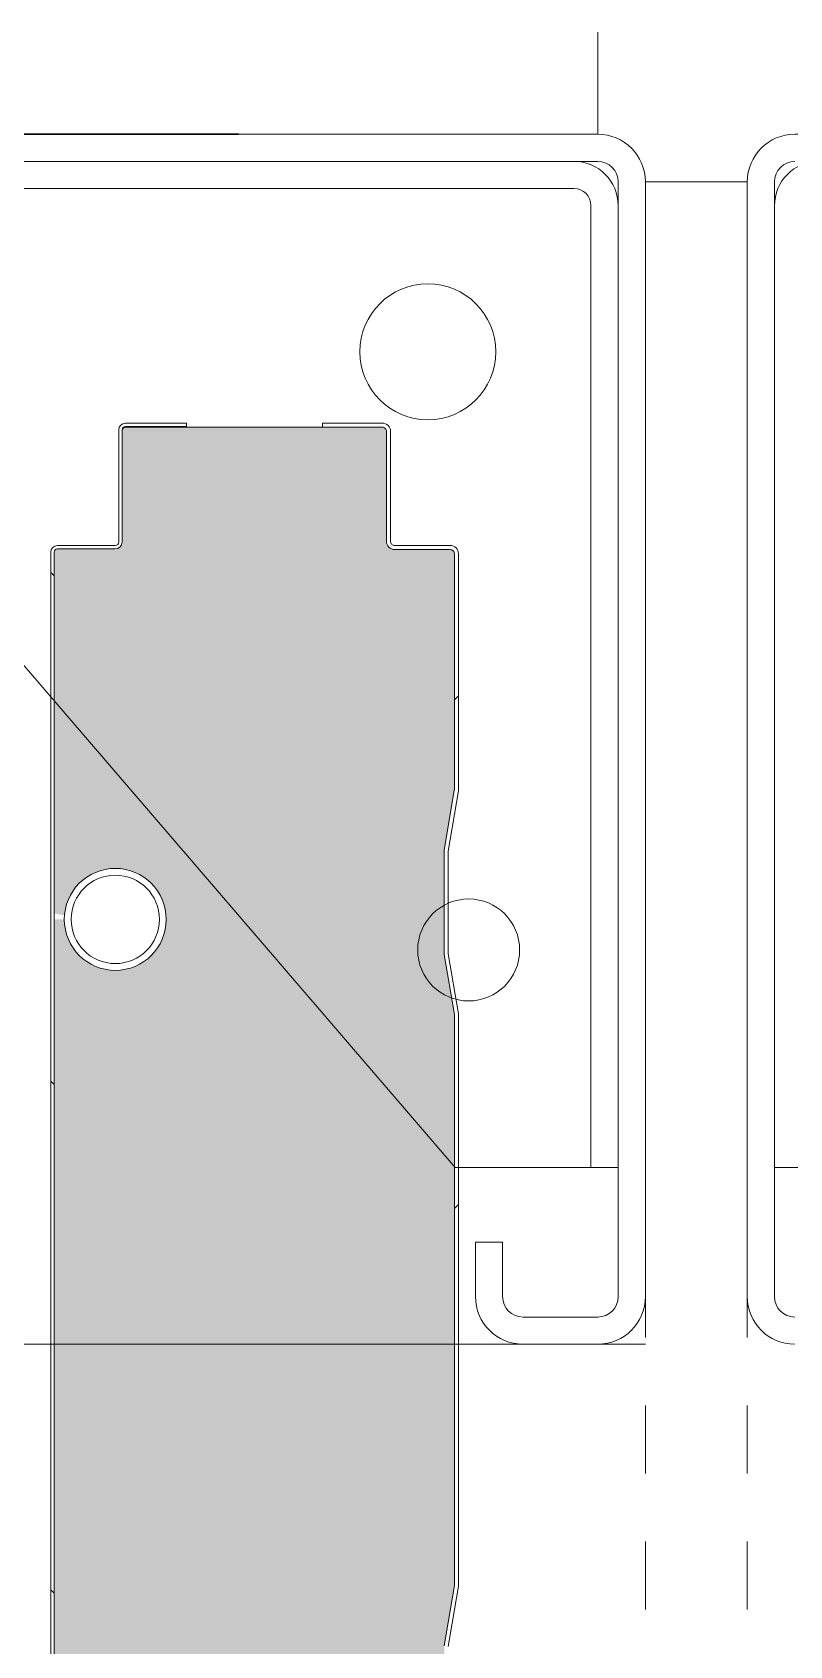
# Model space of a CAD drawing. Header units: millimetres. Extents: x 9130 to 9550, y -18883 to -17651.
# Drawn here: x 9337.583 to 9338.697, y -18029.305 to -18026.931 of the extents above; entities that cross this region are included whole.
import ezdxf

# ---------------------------------------------------------------- set-up
doc = ezdxf.new("R2010")
doc.units = ezdxf.units.MM
doc.linetypes.add('ACAD_ISO07W100', pattern=[3, 0, -3])
for name, color, linetype, lineweight in [('CRTANJE', 4, 'Continuous', 30), ('SRAFURE', 3, 'Continuous', 18), ('Visible Edges(ISO)', 7, 'Continuous', 20)]:
    doc.layers.add(name, color=color, linetype=linetype, lineweight=lineweight)

# ---------------------------------------------------------------- blocks, each defined once
blk = doc.blocks.new('ENERGOINVEST KROV')
at = {"layer": 'Visible Edges(ISO)'}
for p, q in [((262984.7631551032, 136547.9555687453), (262984.7631551032, 136562.9555687453)), ((260556.7631551036, 136540.9555687453), (260541.7631551036, 136540.9555687453)), ((262991.7631551032, 136540.9555687453), (263006.7631551032, 136540.9555687453))]:
    blk.add_line(p, q, dxfattribs=at)
at = {"layer": 'Visible Edges(ISO)', "color": 7, "linetype": 'ACAD_ISO07W100'}
for p, q in [((262984.7631551039, 136547.9555687453), (260563.7631551029, 136547.9555687453)), ((260556.7631551033, 136540.9556428871), (260556.7631551036, 134054.9555687453)), ((262991.7631551034, 136540.9556500191), (262991.7631551031, 134054.9555687453))]:
    blk.add_line(p, q, dxfattribs=at)
at = {"layer": 'Visible Edges(ISO)', "color": 7}
for p, q in [((262984.7631551039, 136547.9555687453), (262846.7631551039, 136547.9555687453)), ((262846.7631551039, 136543.9555687453), (262984.7631551039, 136543.9555687453)), ((260556.7631551029, 136540.9555687453), (260556.7631551029, 136376.9555687453)), ((260560.7631551029, 136376.9555687453), (260560.7631551029, 136540.9555687453)), ((262981.2631551039, 136539.9555687453), (262865.7631551039, 136539.9555687453)), ((262987.7631551039, 136540.9555687453), (262987.7631551039, 136376.9555687453)), ((262991.7631551039, 136376.9555687453), (262991.7631551039, 136540.9555687453)), ((262983.7631551039, 136395.9555687453), (262983.7631551039, 136537.4555687453)), ((262963.7631551039, 136395.9555687453), (262865.7631551039, 136509.9555687453)), ((260560.7631551041, 136395.9555687453), (260564.7631551041, 136395.9555687453)), ((262983.7631551039, 136395.9555687453), (262963.7631551039, 136395.9555687453)), ((262987.7631551039, 136395.9555687453), (262983.7631551039, 136395.9555687453)), ((262970.7631551039, 136384.9555687453), (262966.7631551039, 136384.9555687453)), ((262966.7631551039, 136384.9555687453), (262966.7631551039, 136376.9555687453)), ((262970.7631551039, 136376.9555687453), (262970.7631551039, 136384.9555687453)), ((262984.7631551039, 136373.9555687453), (262973.7631551039, 136373.9555687453)), ((262973.7631551039, 136369.9555687453), (262984.7631551039, 136369.9555687453))]:
    blk.add_line(p, q, dxfattribs=at)
for centre, radius in [((262959.7631551039, 136515.9555687453), 9.99999999999892), ((262965.7631551039, 136427.9555687453), 7.49999999999919)]:
    blk.add_circle(centre, radius, dxfattribs=at)
for centre, radius, start, end in [((260563.7631551029, 136540.9555687453), 6.999999999999055, 90, 180), ((262984.7631551039, 136540.9555687453), 6.999999999999261, 0, 90), ((260563.7631551029, 136540.9555687453), 2.999999999999608, 90, 180), ((260567.2631551041, 136537.4555687453), 6.499999999999093, 90, 180), ((262981.2631551039, 136537.4555687453), 6.499999999999301, 0, 90), ((262984.7631551039, 136540.9555687453), 2.999999999999703, 0, 90), ((262981.2631551039, 136537.4555687453), 2.499999999999731, 0, 90), ((260563.7631551029, 136376.9555687453), 6.999999999999056, 180, 270), ((260563.7631551029, 136376.9555687453), 2.999999999999598, 180, 270), ((262973.7631551039, 136376.9555687453), 6.999999999999252, 180, 270), ((262973.7631551039, 136376.9555687453), 2.999999999999678, 180, 270), ((262984.7631551039, 136376.9555687453), 2.999999999999683, 270, 0), ((262984.7631551039, 136376.9555687453), 6.999999999999252, 270, 0)]:
    blk.add_arc(centre, radius, start, end, dxfattribs=at)
blk = doc.blocks.new('M_CTX PU60 PANEL')
at = {"layer": 'SRAFURE'}
h = blk.add_hatch(dxfattribs=at)
h.set_pattern_fill('ANSI31', color=256, scale=423.3333333333334, angle=90, style=0)
h.set_pattern_definition([(135, (-3155.199842998161, -2578.756794493704), (-37.41773383778815, -37.41773383778814), [])])
edge = h.paths.add_edge_path()
edge.add_line((-1175.999999999985, -10.00151884210936), (-1175.999999999985, -18.80151884211227))
edge.add_line((-1175.999999999985, -18.80151884211227), (-1175.39999999998, -18.80151884211227))
edge.add_line((-1175.39999999998, -18.80151884211227), (-1175.39999999998, -10.00151884210936))
edge.add_ellipse((-1174.799999999988, -10.00151884210936), major_axis=(-0.5999999999999206, -1.702015704686626e-13), ratio=1, start_angle=269.99999999999727, end_angle=360.00000000000006, ccw=False)
edge.add_line((-1174.799999999988, -9.401518842118094), (-1158.599999999991, -9.401518842118094))
edge.add_ellipse((-1158.599999999991, -8.201518842106452), major_axis=(3.809262813362124e-13, -1.200000000000074), ratio=1, start_angle=0, end_angle=89.99999999999878)
edge.add_line((-1157.39999999998, -8.201518842106452), (-1157.39999999998, -0.001518842109362595))
edge.add_ellipse((-1156.799999999988, -0.001518842109362595), major_axis=(-0.5999999999999261, -1.771404643725716e-13), ratio=1, start_angle=269.99999999999665, end_angle=360.00000000000006, ccw=False)
edge.add_line((-1156.799999999988, 0.5984811578819063), (-1122.099657518163, 0.5984811578964582))
edge.add_line((-1122.099657518163, 0.5984811578964582), (-1122.09931503635, 0.5984811578964582))
edge.add_ellipse((-1122.09931503635, -0.00151884209481068), major_axis=(-2.126676011605198e-13, 0.5999999999997341), ratio=1, start_angle=350.53767779196994, end_angle=359.9999999999933, ccw=False)
edge.add_line((-1122.000675643954, 0.5903175121929962), (-1113.147621266573, -0.8851915506966179))
edge.add_ellipse((-1112.95034248181, 0.2984811579080997), major_axis=(-0.1972787847660277, -1.183672708598106), ratio=1, start_angle=0, end_angle=9.462322208030761)
edge.add_line((-1112.95034248181, -0.9015188421035418), (-1098.049707114289, -0.9015188421035418))
edge.add_ellipse((-1098.049707114289, 0.2984811579080997), major_axis=(4.164534181243321e-13, -1.200000000000463), ratio=1, start_angle=3.863955602991754e-12, end_angle=9.471729866602079)
edge.add_line((-1097.852233979502, -0.885159142620978), (-1088.999322338786, 0.5918201499589486))
edge.add_ellipse((-1088.900585771378, -3.055902197957039e-10), major_axis=(-0.09873656739688808, 0.5918201502644971), ratio=1, start_angle=350.5282701334107, end_angle=359.9999999999968, ccw=False)
edge.add_line((-1088.900585771378, 0.5999999997002305), (-1088.900292885679, 0.5999999997002305))
edge.add_line((-1088.900292885679, 0.5999999997002305), (-1005.099657518163, 0.5999999997293344))
edge.add_line((-1005.099657518163, 0.5999999997293344), (-1005.09931503635, 0.5999999997293344))
edge.add_ellipse((-1005.09931503635, -2.764863893389702e-10), major_axis=(-1.77140464372707e-13, 0.6000000000003848), ratio=1, start_angle=350.53767779197, end_angle=359.99999999999665, ccw=False)
edge.add_line((-1005.000675643954, 0.5918363540258724), (-996.147621266573, -0.8836727088637417))
edge.add_ellipse((-995.9503424818104, 0.299999999726424), major_axis=(-0.1972787847659832, -1.18367270859843), ratio=1, start_angle=0, end_angle=9.462322208029489)
edge.add_line((-995.9503424818104, -0.9000000002706656), (-981.0496575181751, -0.9000000002706656))
edge.add_ellipse((-981.0496575181605, 0.299999999726424), major_axis=(4.963894758973086e-13, -1.200000000000345), ratio=1, start_angle=5.088887490341627e-14, end_angle=9.46232220801687)
edge.add_line((-980.8523787333979, -0.8836727088637417), (-971.9993243560166, 0.5918363540404243))
edge.add_ellipse((-971.9006849636353, -2.619344741106033e-10), major_axis=(-0.09863939238342986, 0.5918363542994217), ratio=1, start_angle=350.5376777919766, end_angle=360.0000000000072, ccw=False)
edge.add_line((-971.9006849636353, 0.5999999997293344), (-971.9003424818075, 0.5999999997293344))
edge.add_line((-971.9003424818075, 0.5999999997293344), (-888.0996575181634, 0.5999999997584382))
edge.add_line((-888.0996575181634, 0.5999999997584382), (-888.0993150363502, 0.5999999997584382))
edge.add_ellipse((-888.0993150363502, -2.328306436538696e-10), major_axis=(-1.771404643728309e-13, 0.6000000000008043), ratio=1, start_angle=350.5376777919835, end_angle=360.00000000000006, ccw=False)
edge.add_line((-888.0006756439543, 0.5918363540549763), (-879.147621266573, -0.8836727088346379))
edge.add_ellipse((-878.9503424818104, 0.2999999997700797), major_axis=(-0.1972787847660898, -1.18367270859897), ratio=1, start_angle=2.683593012484095e-13, end_angle=9.46232220802181)
edge.add_line((-878.9503424818104, -0.9000000002270099), (-864.0496575181751, -0.9000000002270099))
edge.add_ellipse((-864.0496575181605, 0.2999999997700797), major_axis=(2.832266551690839e-13, -1.199999999999686), ratio=1, start_angle=5.088887490341627e-14, end_angle=9.462322208030571)
edge.add_line((-863.8523787333979, -0.8836727088346379), (-854.9993243560166, 0.5918363540695282))
edge.add_ellipse((-854.9006849636353, -2.328306436538696e-10), major_axis=(-0.09863939238335881, 0.5918363542988911), ratio=1, start_angle=350.5376777919682, end_angle=360.0000000000002, ccw=False)
edge.add_line((-854.9006849636353, 0.5999999997729901), (-854.9003424818075, 0.5999999997729901))
edge.add_line((-854.9003424818075, 0.5999999997729901), (-771.0996575181634, 0.599999999802094))
edge.add_line((-771.0996575181634, 0.599999999802094), (-771.0993150363502, 0.599999999802094))
edge.add_ellipse((-771.0993150363502, -2.037268131971359e-10), major_axis=(-1.771404643726421e-13, 0.600000000000165), ratio=1, start_angle=350.5376777919837, end_angle=360.00000000000347, ccw=False)
edge.add_line((-771.0006756439543, 0.591836354098632), (-762.147621266573, -0.8836727087909821))
edge.add_ellipse((-761.9503424818104, 0.2999999997991836), major_axis=(-0.19727878476609, -1.183672708600151), ratio=1, start_angle=0, end_angle=9.462322208010864)
edge.add_line((-761.9503424818104, -0.900000000197906), (-747.0496575181751, -0.900000000197906))
edge.add_ellipse((-747.0496575181605, 0.2999999997991836), major_axis=(4.963894758976194e-13, -1.200000000001398), ratio=1, start_angle=4.728998522383795e-14, end_angle=9.46232220800847)
edge.add_line((-746.8523787333979, -0.8836727087909821), (-737.9993243560166, 0.5918363541131839))
edge.add_ellipse((-737.9006849636353, -1.891748979687691e-10), major_axis=(-0.09863939238332357, 0.5918363542994348), ratio=1, start_angle=350.5376777919817, end_angle=360.00000000000364, ccw=False)
edge.add_line((-737.9006849636353, 0.599999999802094), (-737.9003424818075, 0.599999999802094))
edge.add_line((-737.9003424818075, 0.599999999802094), (-654.0996575181634, 0.5999999998311978))
edge.add_line((-654.0996575181634, 0.5999999998311978), (-654.0993150363502, 0.5999999998311978))
edge.add_ellipse((-654.0993150363502, -1.746229827404022e-10), major_axis=(3.602235635494102e-14, 0.6000000000016793), ratio=1, start_angle=350.53767779200064, end_angle=360.00000000000347, ccw=False)
edge.add_line((-654.0006756439543, 0.5918363541277358), (-645.147621266573, -0.8836727087618783))
edge.add_ellipse((-644.9503424818104, 0.2999999998282874), major_axis=(-0.197278784766161, -1.183672708599183), ratio=1, start_angle=0, end_angle=9.462322208018396)
edge.add_line((-644.9503424818104, -0.9000000001688022), (-630.0496575181751, -0.9000000001688022))
edge.add_ellipse((-630.0496575181605, 0.2999999998428393), major_axis=(3.542809287457233e-13, -1.200000000001818), ratio=1, start_angle=4.728998521786118e-14, end_angle=9.462322208011525)
edge.add_line((-629.8523787333979, -0.8836727087618783), (-620.9993243560166, 0.5918363541422877))
edge.add_ellipse((-620.9006849636353, -1.600710675120354e-10), major_axis=(-0.0986393923833234, 0.5918363542994266), ratio=1, start_angle=350.53767779197653, end_angle=360.0000000000046, ccw=False)
edge.add_line((-620.9006849636353, 0.5999999998311978), (-620.9003424818075, 0.5999999998311978))
edge.add_line((-620.9003424818075, 0.5999999998311978), (-537.0996575181634, 0.5999999998457497))
edge.add_line((-537.0996575181634, 0.5999999998603016), (-537.0993150363502, 0.5999999998603016))
edge.add_ellipse((-537.0993150363502, -1.455191522836685e-10), major_axis=(-2.481947379485309e-13, 0.5999999999997541), ratio=1, start_angle=350.5376777919497, end_angle=360.00000000000347, ccw=False)
edge.add_line((-537.0006756439543, 0.5918363541568397), (-528.147621266573, -0.8836727087327745))
edge.add_ellipse((-527.9503424818104, 0.2999999998573912), major_axis=(-0.197278784766303, -1.183672708599202), ratio=1, start_angle=0, end_angle=9.462322208011374)
edge.add_line((-527.9503424818104, -0.9000000001396984), (-513.0496575181751, -0.9000000001396984))
edge.add_ellipse((-513.0496575181605, 0.2999999998573912), major_axis=(7.006383444103874e-14, -1.199999999999635), ratio=1, start_angle=6.832473305706266e-12, end_angle=9.46232220802182)
edge.add_line((-512.8523787333979, -0.8836727087473264), (-503.9993243560166, 0.5918363541568397))
edge.add_ellipse((-503.9006849636353, -1.455191522836685e-10), major_axis=(-0.09863939238332331, 0.5918363542999615), ratio=1, start_angle=350.53767779199165, end_angle=359.9999999999968, ccw=False)
edge.add_line((-503.9006849636353, 0.5999999998603016), (-503.9003424818075, 0.5999999998603016))
edge.add_line((-503.9003424818075, 0.5999999998603016), (-420.0996575181634, 0.5999999998748535))
edge.add_line((-420.0996575181634, 0.5999999998748535), (-420.0993150363356, 0.5999999998748535))
edge.add_ellipse((-420.0993150363502, -1.309672370553017e-10), major_axis=(-1.771404643722421e-13, 0.5999999999988104), ratio=1, start_angle=350.5376777919208, end_angle=359.99999999999665, ccw=False)
edge.add_line((-420.0006756439543, 0.5918363541713916), (-411.147621266573, -0.8836727087327745))
edge.add_ellipse((-410.9503424818104, 0.2999999998719431), major_axis=(-0.1972787847665162, -1.183672708601325), ratio=1, start_angle=3.738808289607717e-12, end_angle=9.462322208004736)
edge.add_line((-410.9503424818104, -0.9000000001251465), (-396.0496575181751, -0.9000000001251465))
edge.add_ellipse((-396.0496575181605, 0.2999999998719431), major_axis=(2.121723815939483e-13, -1.200000000002648), ratio=1, start_angle=3.439881645426389e-12, end_angle=9.46232220800524)
edge.add_line((-395.8523787333979, -0.8836727087327745), (-386.9993243560166, 0.5918363541713916))
edge.add_ellipse((-386.9006849636207, -1.309672370553017e-10), major_axis=(-0.09863939238332327, 0.5918363543010516), ratio=1, start_angle=350.53767779202235, end_angle=359.9999999999969, ccw=False)
edge.add_line((-386.9006849636207, 0.5999999998748535), (-386.9003424817929, 0.5999999998748535))
edge.add_line((-386.9003424818075, 0.5999999998748535), (-303.0996575181634, 0.5999999999039574))
edge.add_line((-303.0996575181634, 0.5999999998894054), (-303.0993150363356, 0.5999999998894054))
edge.add_ellipse((-303.0993150363502, -1.01863406598568e-10), major_axis=(-3.192490115239738e-13, 0.5999999999978335), ratio=1, start_angle=350.5376777919055, end_angle=359.99999999999665, ccw=False)
edge.add_line((-303.0006756439543, 0.5918363542004954), (-294.147621266573, -0.8836727087036707))
edge.add_ellipse((-293.9503424818104, 0.299999999901047), major_axis=(-0.197278784766374, -1.183672708599156), ratio=1, start_angle=3.720586361751922e-12, end_angle=9.462322208035427)
edge.add_line((-293.9503424818104, -0.9000000001105946), (-279.0496575181751, -0.9000000001105946))
edge.add_ellipse((-279.0496575181605, 0.299999999901047), major_axis=(3.542809287452841e-13, -1.20000000000033), ratio=1, start_angle=3.439881645465711e-12, end_angle=9.462322208016891)
edge.add_line((-278.8523787333979, -0.8836727087036707), (-269.9993243560166, 0.5918363542004954))
edge.add_ellipse((-269.9006849636207, -1.01863406598568e-10), major_axis=(-0.09863939238332325, 0.5918363543010494), ratio=1, start_angle=350.5376777920223, end_angle=359.9999999999968, ccw=False)
edge.add_line((-269.9006849636207, 0.5999999999039574), (-269.9003424817929, 0.5999999999039574))
edge.add_line((-269.9003424818075, 0.5999999999039574), (-186.0996575181634, 0.5999999999330612))
edge.add_line((-186.0996575181634, 0.5999999999330612), (-186.0993150363356, 0.5999999999330612))
edge.add_ellipse((-186.0993150363356, -7.275957614183426e-11), major_axis=(-3.192490115241914e-13, 0.5999999999985707), ratio=1, start_angle=350.5376777919413, end_angle=359.99999999999665, ccw=False)
edge.add_line((-186.0006756439543, 0.5918363542295992), (-177.147621266573, -0.8836727086600149))
edge.add_ellipse((-176.9503424818104, 0.2999999999301508), major_axis=(-0.197278784766232, -1.183672708599614), ratio=1, start_angle=3.720586361750594e-12, end_angle=9.462322208018357)
edge.add_line((-176.9503424818104, -0.9000000000669388), (-162.0496575181751, -0.9000000000669388))
edge.add_ellipse((-162.0496575181605, 0.2999999999301508), major_axis=(4.96389475897811e-13, -1.200000000002046), ratio=1, start_angle=3.439881645436643e-12, end_angle=9.462322208010212)
edge.add_line((-161.8523787333979, -0.8836727086600149), (-152.9993243560166, 0.5918363542441512))
edge.add_ellipse((-152.9006849636207, -5.820766091346741e-11), major_axis=(-0.09863939238346542, 0.5918363543004013), ratio=1, start_angle=350.53767779201576, end_angle=359.9999999999968, ccw=False)
edge.add_line((-152.9006849636207, 0.5999999999330612), (-152.9003424818075, 0.5999999999330612))
edge.add_line((-152.9003424818075, 0.5999999999330612), (-69.09965751816344, 0.5999999999767169))
edge.add_line((-69.09965751816344, 0.5999999999767169), (-69.09931503633561, 0.5999999999767169))
edge.add_ellipse((-69.09931503633561, -1.455191522836685e-11), major_axis=(-4.61357558676205e-13, 0.5999999999985484), ratio=1, start_angle=350.5376777919411, end_angle=359.99999999999665, ccw=False)
edge.add_line((-69.00067564395431, 0.591836354273255), (-60.14762126657297, -0.8836727086163592))
edge.add_ellipse((-59.95034248181037, 0.2999999999883585), major_axis=(-0.1972787847658057, -1.183672708599096), ratio=1, start_angle=3.740464828511527e-12, end_angle=9.462322208009127)
edge.add_line((-59.95034248181037, -0.9000000000232831), (-45.04965751817508, -0.9000000000232831))
edge.add_ellipse((-45.04965751816053, 0.2999999999883585), major_axis=(3.542809287453777e-13, -1.200000000000647), ratio=1, start_angle=3.439881645460362e-12, end_angle=9.462322208014383)
edge.add_line((-44.85237873339793, -0.8836727086163592), (-35.99932435601659, 0.5918363542878069))
edge.add_ellipse((-35.90068496362073, -1.455191522836685e-11), major_axis=(-0.09863939238332335, 0.59183635430073), ratio=1, start_angle=350.53767779201394, end_angle=359.9999999999968, ccw=False)
edge.add_line((-35.90068496362073, 0.5999999999912689), (-35.90034248180746, 0.5999999999912689))
edge.add_line((-35.90034248180746, 0.5999999999912689), (-1.199999999982538, 0.6000000000058208))
edge.add_ellipse((-1.199999999982538, 0), major_axis=(-1.771404643725411e-13, 0.5999999999998229), ratio=1, start_angle=269.99999999999284, end_angle=359.99999999999665, ccw=False)
edge.add_line((-0.5999999999912689, 0), (-0.5999999999912689, -7.600000000005821))
edge.add_ellipse((-1.199999999982538, -7.600000000005821), major_axis=(0.5999999999997385, 3.148081194260355e-13), ratio=1, start_angle=269.99999999995634, end_angle=360.00000000000045, ccw=False)
edge.add_line((-1.199999999982538, -8.19999999999709), (-19.39999999997963, -8.19999999999709))
edge.add_ellipse((-19.39999999997963, -9.400000000008731), major_axis=(-2.121723815931762e-13, 1.200000000000032), ratio=1, start_angle=0, end_angle=89.99999999999419)
edge.add_line((-20.59999999997672, -9.400000000008731), (-20.59999999997672, -18.80000000000291))
edge.add_line((-20.59999999997672, -18.80000000000291), (-19.9999999999709, -18.80000000000291))
edge.add_line((-19.99999999998545, -18.80000000000291), (-19.99999999998545, -9.400000000008731))
edge.add_ellipse((-19.39999999997963, -9.400000000008731), major_axis=(-0.600000000000165, 2.936101820763713e-14), ratio=1, start_angle=270.00000000000955, end_angle=359.99999999999983, ccw=False)
edge.add_line((-19.39999999997963, -8.80000000000291), (-1.199999999982538, -8.80000000000291))
edge.add_ellipse((-1.199999999982538, -7.600000000005821), major_axis=(7.006383444110037e-14, -1.199999999999844), ratio=1, start_angle=0, end_angle=90.00000000001043)
edge.add_line((1.455191522836685e-11, -7.600000000005821), (1.455191522836685e-11, 0))
edge.add_ellipse((-1.199999999982538, 0), major_axis=(1.199999999999761, 1.18913647524583e-13), ratio=1, start_angle=0, end_angle=90.00000000001806)
edge.add_line((-1.199999999982538, 1.19999999999709), (-35.90068496362073, 1.199999999982538))
edge.add_ellipse((-35.90068496362073, -1.455191522836685e-11), major_axis=(-3.542809287454073e-13, 1.200000000000747), ratio=1, start_angle=3.43988164545863e-12, end_angle=9.462322208006714)
edge.add_line((-36.09796374839789, 1.183672708590166), (-44.95101812577923, -0.2918363543140003))
edge.add_ellipse((-45.04965751816053, 0.2999999999883585), major_axis=(0.0986393923831812, -0.5918363542982539), ratio=1, start_angle=350.53767779196806, end_angle=359.9999999999969, ccw=False)
edge.add_line((-45.04965751816053, -0.3000000000174623), (-59.95034248179581, -0.3000000000174623))
edge.add_ellipse((-59.95034248181037, 0.2999999999883585), major_axis=(3.503191722109267e-14, -0.6000000000017592), ratio=1, start_angle=350.53767779201917, end_angle=360.00000000001023, ccw=False)
edge.add_line((-60.04898187419167, -0.2918363543140003), (-68.90203625157301, 1.183672708575614))
edge.add_ellipse((-69.09931503633561, -1.455191522836685e-11), major_axis=(0.1972787847658055, 1.183672708598203), ratio=1, start_angle=0, end_angle=9.462322208036461)
edge.add_line((-69.09931503633561, 1.199999999982538), (-152.9006849636207, 1.199999999938882))
edge.add_ellipse((-152.9006849636207, -5.820766091346741e-11), major_axis=(-6.384980230495561e-13, 1.200000000001116), ratio=1, start_angle=3.439881645452379e-12, end_angle=9.462322208003986)
edge.add_line((-153.0979637483979, 1.183672708531958), (-161.9510181257792, -0.291836354372208))
edge.add_ellipse((-162.0496575181605, 0.2999999999301508), major_axis=(0.09863939238346539, -0.5918363542999637), ratio=1, start_angle=350.5376777919953, end_angle=359.9999999999969, ccw=False)
edge.add_line((-162.0496575181605, -0.300000000061118), (-176.9503424817958, -0.300000000061118))
edge.add_ellipse((-176.9503424818104, 0.2999999999301508), major_axis=(1.771404643725832e-13, -0.599999999999965), ratio=1, start_angle=350.53767779196335, end_angle=360.00000000001023, ccw=False)
edge.add_line((-177.0489818741917, -0.291836354372208), (-185.902036251573, 1.183672708517406))
edge.add_ellipse((-186.0993150363502, -7.275957614183426e-11), major_axis=(0.197278784766232, 1.183672708600677), ratio=1, start_angle=0, end_angle=9.462322208009999)
edge.add_line((-186.0993150363502, 1.19999999992433), (-269.9006849636353, 1.199999999895226))
edge.add_ellipse((-269.9006849636207, -1.01863406598568e-10), major_axis=(-3.542809287455023e-13, 1.200000000001069), ratio=1, start_angle=3.439881645453205e-12, end_angle=9.462322208004135)
edge.add_line((-270.0979637483979, 1.183672708502854), (-278.9510181257792, -0.2918363544013118))
edge.add_ellipse((-279.0496575181605, 0.299999999901047), major_axis=(0.09863939238346574, -0.5918363543002878), ratio=1, start_angle=350.537677791997, end_angle=359.9999999999968, ccw=False)
edge.add_line((-279.0496575181605, -0.3000000001047738), (-293.9503424817958, -0.3000000001047738))
edge.add_ellipse((-293.9503424818104, 0.299999999901047), major_axis=(1.771404643727738e-13, -0.6000000000006112), ratio=1, start_angle=350.53767779196323, end_angle=360.00000000001023, ccw=False)
edge.add_line((-294.0489818741917, -0.2918363544013118), (-302.902036251573, 1.183672708502854))
edge.add_ellipse((-303.0993150363502, -1.01863406598568e-10), major_axis=(0.1972787847665161, 1.183672708598718), ratio=1, start_angle=0, end_angle=9.46232220804557)
edge.add_line((-303.0993150363502, 1.199999999895226), (-386.9006849636353, 1.199999999866122))
edge.add_ellipse((-386.9006849636207, -1.309672370553017e-10), major_axis=(-3.542809287455016e-13, 1.200000000001067), ratio=1, start_angle=3.439881645453205e-12, end_angle=9.462322208004169)
edge.add_line((-387.0979637483979, 1.18367270847375), (-395.9510181257792, -0.2918363544304157))
edge.add_ellipse((-396.0496575181605, 0.2999999998719431), major_axis=(0.09863939238303908, -0.591836354297932), ratio=1, start_angle=350.5376777919595, end_angle=359.9999999999968, ccw=False)
edge.add_line((-396.0496575181605, -0.3000000001338776), (-410.9503424817958, -0.3000000001338776))
edge.add_ellipse((-410.9503424818104, 0.2999999998719431), major_axis=(3.503191722038008e-14, -0.5999999999993455), ratio=1, start_angle=350.5376777919567, end_angle=360.00000000001023, ccw=False)
edge.add_line((-411.0489818741917, -0.2918363544304157), (-419.902036251573, 1.18367270847375))
edge.add_ellipse((-420.0993150363502, -1.309672370553017e-10), major_axis=(0.1972787847668004, 1.183672708601192), ratio=1, start_angle=0, end_angle=9.46232220801916)
edge.add_line((-420.0993150363502, 1.199999999866122), (-503.9006849636353, 1.19999999985157))
edge.add_ellipse((-503.9006849636353, -1.455191522836685e-10), major_axis=(-7.006383444122883e-14, 1.200000000000279), ratio=1, start_angle=6.81910923705778e-12, end_angle=9.462322208017149)
edge.add_line((-504.0979637483979, 1.183672708459198), (-512.9510181257792, -0.2918363544449676))
edge.add_ellipse((-513.0496575181605, 0.2999999998573912), major_axis=(0.09863939238303908, -0.591836354297932), ratio=1, start_angle=350.5376777919595, end_angle=359.9999999999977, ccw=False)
edge.add_line((-513.0496575181605, -0.3000000001484295), (-527.9503424817958, -0.3000000001484295))
edge.add_ellipse((-527.9503424818104, 0.2999999998573912), major_axis=(-1.070766299312643e-13, -0.6000000000006178), ratio=1, start_angle=350.5376777919974, end_angle=359.99999999999665, ccw=False)
edge.add_line((-528.0489818741917, -0.2918363544449676), (-536.902036251573, 1.183672708459198))
edge.add_ellipse((-537.0993150363502, -1.455191522836685e-10), major_axis=(0.1972787847663742, 1.183672708598847), ratio=1, start_angle=7.633331235512441e-13, end_angle=9.462322208031063)
edge.add_line((-537.0993150363502, 1.19999999985157), (-620.9006849636353, 1.199999999837019))
edge.add_ellipse((-620.9006849636353, -1.600710675120354e-10), major_axis=(-1.411181080170291e-13, 1.199999999999568), ratio=1, start_angle=4.728998524966939e-14, end_angle=9.462322208029269)
edge.add_line((-621.0979637483979, 1.183672708430095), (-629.9510181257792, -0.2918363544740714))
edge.add_ellipse((-630.0496575181605, 0.2999999998428393), major_axis=(0.09863939238346545, -0.5918363543009252), ratio=1, start_angle=350.53767779200024, end_angle=359.9999999999977, ccw=False)
edge.add_line((-630.0496575181605, -0.3000000001629815), (-644.9503424817958, -0.3000000001629815))
edge.add_ellipse((-644.9503424818104, 0.2999999998282874), major_axis=(1.060861907966333e-13, -0.6000000000001693), ratio=1, start_angle=350.5376777919767, end_angle=359.99999999999665, ccw=False)
edge.add_line((-645.0489818741917, -0.2918363544595195), (-653.902036251573, 1.183672708430095))
edge.add_ellipse((-654.0993150363502, -1.746229827404022e-10), major_axis=(0.1972787847663029, 1.183672708600146), ratio=1, start_angle=7.222509589147511e-13, end_angle=9.462322208014125)
edge.add_line((-654.0993150363502, 1.199999999837019), (-737.9006849636353, 1.199999999807915))
edge.add_ellipse((-737.9006849636353, -1.891748979687691e-10), major_axis=(-4.253352023213891e-13, 1.200000000000652), ratio=1, start_angle=4.72899852343805e-14, end_angle=9.462322208014408)
edge.add_line((-738.0979637483979, 1.183672708400991), (-746.9510181257792, -0.2918363545031752))
edge.add_ellipse((-747.0496575181605, 0.2999999997991836), major_axis=(0.09863939238332337, -0.5918363542994308), ratio=1, start_angle=350.53767779198165, end_angle=359.9999999999969, ccw=False)
edge.add_line((-747.0496575181605, -0.3000000001920853), (-761.9503424817958, -0.3000000001920853))
edge.add_ellipse((-761.9503424818104, 0.2999999997991836), major_axis=(1.060861907968863e-13, -0.6000000000010264), ratio=1, start_angle=350.5376777919904, end_angle=359.99999999999665, ccw=False)
edge.add_line((-762.0489818741917, -0.2918363545031752), (-770.902036251573, 1.183672708386439))
edge.add_ellipse((-771.0993150363502, -2.037268131971359e-10), major_axis=(0.1972787847659477, 1.183672708598337), ratio=1, start_angle=2.8658122911111e-13, end_angle=9.46232220802178)
edge.add_line((-771.0993150363502, 1.199999999793363), (-854.9006849636353, 1.199999999764259))
edge.add_ellipse((-854.9006849636353, -2.328306436538696e-10), major_axis=(-3.542809287452231e-13, 1.200000000000123), ratio=1, start_angle=0, end_angle=9.462322208025418)
edge.add_line((-855.0979637483979, 1.183672708371887), (-863.9510181257792, -0.2918363545322791))
edge.add_ellipse((-864.0496575181605, 0.2999999997700797), major_axis=(0.09863939238346539, -0.5918363542998505), ratio=1, start_angle=350.53767779198336, end_angle=360.0000000000002, ccw=False)
edge.add_line((-864.0496575181605, -0.300000000235741), (-878.9503424817958, -0.300000000235741))
edge.add_ellipse((-878.9503424818104, 0.2999999997700797), major_axis=(1.771404643725464e-13, -0.5999999999998407), ratio=1, start_angle=350.5376777919751, end_angle=360.00000000000006, ccw=False)
edge.add_line((-879.0489818741917, -0.2918363545322791), (-887.902036251573, 1.183672708357335))
edge.add_ellipse((-888.0993150363502, -2.328306436538696e-10), major_axis=(0.1972787847660543, 1.183672708598746), ratio=1, start_angle=3.053332494204976e-13, end_angle=9.462322208028679)
edge.add_line((-888.0993150363502, 1.199999999764259), (-971.9006849636353, 1.199999999735155))
edge.add_ellipse((-971.9006849636353, -2.619344741106033e-10), major_axis=(-4.253352023211727e-13, 1.199999999999919), ratio=1, start_angle=4.728998524466021e-14, end_angle=9.462322208027096)
edge.add_line((-972.0979637483979, 1.183672708328231), (-980.9510181257792, -0.2918363545759348))
edge.add_ellipse((-981.0496575181605, 0.299999999726424), major_axis=(0.09863939238342988, -0.5918363543001901), ratio=1, start_angle=350.5376777919954, end_angle=360.0000000000072, ccw=False)
edge.add_line((-981.0496575181605, -0.3000000002648449), (-995.9503424817958, -0.3000000002648449))
edge.add_ellipse((-995.9503424818104, 0.299999999726424), major_axis=(2.837218747363083e-13, -0.5999999999989837), ratio=1, start_angle=350.5376777919581, end_angle=360.00000000000006, ccw=False)
edge.add_line((-996.0489818741917, -0.2918363545759348), (-1004.902036251573, 1.183672708313679))
edge.add_ellipse((-1005.09931503635, -2.764863893389702e-10), major_axis=(0.1972787847660187, 1.183672708598105), ratio=1, start_angle=2.865812291111616e-13, end_angle=9.46232220803033)
edge.add_line((-1005.09931503635, 1.199999999720603), (-1088.900585771378, 1.199999999691499))
edge.add_ellipse((-1088.900585771378, -3.055902197957039e-10), major_axis=(-3.720444971389772e-13, 1.199999999999282), ratio=1, start_angle=2.591733730426043e-12, end_angle=9.471729866606754)
edge.add_line((-1089.09805890618, 1.183640300223487), (-1097.950970546895, -0.2933389923564391))
edge.add_ellipse((-1098.049707114289, 0.2984811579080997), major_axis=(0.09873656739685253, -0.5918201502638439), ratio=1, start_angle=350.5282701333902, end_angle=360.0000000000002, ccw=False)
edge.add_line((-1098.049707114289, -0.3015188420977211), (-1112.95034248181, -0.3015188420977211))
edge.add_ellipse((-1112.95034248181, 0.2984811579080997), major_axis=(2.215493853575531e-13, -0.5999999999998429), ratio=1, start_angle=350.53767779197085, end_angle=359.9999999999992, ccw=False)
edge.add_line((-1113.048981874192, -0.2933551963942591), (-1121.902036251573, 1.182153866495355))
edge.add_ellipse((-1122.09931503635, -0.00151884209481068), major_axis=(0.1972787847660188, 1.183672708598274), ratio=1, start_angle=2.882377680077179e-13, end_angle=9.462322208029006)
edge.add_line((-1122.09931503635, 1.198481157902279), (-1156.799999999988, 1.198481157887727))
edge.add_ellipse((-1156.799999999988, -0.001518842109362595), major_axis=(-3.631627129421659e-13, 1.199999999999926), ratio=1, start_angle=0, end_angle=89.99999999999939)
edge.add_line((-1157.999999999985, -0.001518842109362595), (-1157.999999999985, -8.201518842106452))
edge.add_ellipse((-1158.599999999991, -8.201518842106452), major_axis=(0.6000000000000761, 1.776955758849283e-13), ratio=1, start_angle=270.00000000000335, end_angle=360, ccw=False)
edge.add_line((-1158.599999999991, -8.801518842112273), (-1174.799999999988, -8.801518842112273))
edge.add_ellipse((-1174.799999999988, -10.00151884210936), major_axis=(-3.709342741145407e-13, 1.199999999999921), ratio=1, start_angle=0, end_angle=89.99999999999882)
at = {"layer": 'SRAFURE', "lineweight": 13}
h = blk.add_hatch(dxfattribs=at)
h.set_pattern_fill('AR-SAND', color=256, scale=0.4, style=0)
h.set_pattern_definition([(37.50000000000001, (-95129.98276856502, -66077.14404414466), (-0.6400125183936183, 19.57652949317369), [0, -15.4432, 0, -17.272, 0, -16.51]), (7.499999999999999, (-95129.98276856502, -66077.14404414466), (17.98093132552011, 28.67300402273417), [0, -8.3312, 0, -13.9192, 0, -5.334000000000001]), (327.5, (-95142.47956856502, -66077.14404414466), (31.63969480965832, 0.05748738714182764), [0, -5.08, 0, -18.288, 0, -23.876]), (317.5, (-95142.47956856502, -66077.14404414466), (30.54225809889189, 8.917172930288649), [0, -2.54, 0, -11.9888, 0, -13.716])])
h.paths.add_polyline_path([(-20.59999999997672, -9.39999999999418, -0.4142135623695432), (-19.39999999999418, -8.19999999999709), (-0.5999999999912689, -8.199999999982538), (-0.5999999999912689, 0, 0.6681786379177148), (-1.624264068712364, 0.4242640687152743, -0.1989123673920691), (-1.199999999967986, 0.6000000000058208), (-35.9003424817929, 0.5999999999912689, 0.04499370043415511), (-36.00767374486895, 0.5903219460597029, -0.003676222202616107), (-35.99898187421786, 0.5918363543023588), (-44.95000000006985, -0.9000000000087311), (-60.04999999975553, -0.9000000000232831), (-69.00101812578214, 0.5918363543023588, 0.04131064515503286), (-69.09965751817799, 0.5999999999767169), (-152.9003424817929, 0.5999999999330612, 0.04369582789080349), (-153.0046136823803, 0.5908701352309436, -0.002380884981908708), (-152.9989818742179, 0.591836354273255), (-161.9500000001572, -0.9000000000814907), (-177.0499999998428, -0.9000000000669388), (-186.0010181257821, 0.5918363542587031, 0.04131064515503286), (-186.099657518178, 0.5999999999330612), (-269.9003424817929, 0.5999999999039574, 0.04369582789080349), (-270.0046136823803, 0.5908701352018397, -0.00238088498685951), (-269.9989818742033, 0.5918363542295992), (-278.9500000001426, -0.9000000000960426), (-294.0499999998719, -0.9000000000960426), (-303.0010181257821, 0.5918363542295992, 0.04131064515453019), (-303.099657518178, 0.5999999998894054), (-386.9003424817929, 0.5999999998748535, 0.04499370043415511), (-387.007673744869, 0.5903219459432876, -0.003676222197683343), (-386.9989818742324, 0.5918363542004954), (-395.950000000099, -0.9000000001396984), (-411.0499999998574, -0.9000000001251465), (-420.0010181257821, 0.5918363541859435, 0.04131104323544374), (-420.0996584719396, 0.5999999999039574), (-420.099657518178, 0.5999999998748535), (-503.9003424817929, 0.5999999998603016, 0.04938898905024179), (-504.0180121629382, 0.5883484052756103, -0.008061895288386738), (-503.9989818741742, 0.5918363541713916), (-512.949999999968, -0.9000000001396984), (-527.9503424818104, -0.9000000001396984), (-528.0499999999884, -0.9000000001396984), (-537.0010181257821, 0.5918363541568397, 0.0413106451560382), (-537.099657518178, 0.5999999998603016), (-620.9003424817929, 0.5999999998311978, 0.04938898905024179), (-621.0180121629382, 0.5883484052465064, -0.008061895287293428), (-620.9989818741742, 0.5918363541277358), (-629.9499999999534, -0.9000000001688022), (-644.9503424818104, -0.9000000001688022), (-645.0499999999593, -0.9000000001688022), (-654.0010181257821, 0.5918363541277358, 0.0413106451560382), (-654.099657518178, 0.5999999998311978), (-737.9003424817929, 0.599999999802094, 419429.333302931), (-737.9003367597325, 0.5999999997729901), (-737.9003386670956, 0.599999999787542, 0.04131223731969844), (-737.9989818741742, 0.591836354098632), (-746.9499999999389, -0.9000000001833541), (-761.9503424818104, -0.900000000197906), (-762.0499999746098, -0.9000000044179615), (-771.0010181257821, 0.5918363540840801, 0.04131104323544374), (-771.0996584719396, 0.599999999802094), (-771.099657518178, 0.599999999802094), (-854.9003424817929, 0.5999999997729901, 419429.333302931), (-854.9003367597325, 0.5999999997438863), (-854.9003386670956, 0.5999999997584382, 0.04131223731969844), (-854.9989818741742, 0.5918363540695282), (-863.9499999998952, -0.9000000002270099), (-878.9503424818104, -0.9000000002270099), (-879.0499999745807, -0.9000000044470653), (-888.0010181257821, 0.5918363540549763, 0.0413106451560382), (-888.099657518178, 0.5999999997584382), (-971.9003424817929, 0.5999999997293344, 419429.333302931), (-971.9003367597325, 0.5999999997002305), (-971.9003386670956, 0.5999999997147825, 0.04131223731969844), (-971.9989818741742, 0.5918363540258724), (-980.9499999998661, -0.9000000002561137), (-995.9503424818104, -0.9000000002706656), (-996.050000000032, -0.9000000002706656), (-1005.001018125782, 0.5918363540258724, 0.0413106451560382), (-1005.099657518178, 0.5999999997293344), (-1088.90029288565, 0.5999999997002305, 0.04135176392468283), (-1088.999029453043, 0.5918201499589486), (-1097.949999999895, -0.901518842074438), (-1112.950342481796, -0.9015188421035418), (-1113.049999999959, -0.9015188421035418), (-1122.001018125782, 0.5903175121929962, 0.04131104323544374), (-1122.09965847194, 0.5984811579110101), (-1122.099657518178, 0.5984811578964582), (-1156.799999999988, 0.5984811578819063, 0.4135111740268856), (-1157.39999999998, -0.001518829958513379), (-1157.39999999998, -8.201518842106452, -0.4142131466248698), (-1158.599999999977, -9.401518842118094), (-1174.800421068634, -9.401518842103542, 0.4140079987357212), (-1175.39999999998, -10.00109785633686), (-1175.39999999998, -18.80151884211227), (-1175.399999999965, -47.80151884211227, 0.4142617367424967), (-1174.900082230772, -48.30151884193765), (-1158.499999999971, -48.30151884193765, -0.4142135623730951), (-1157.499999999971, -49.30151884193765), (-1157.499999999971, -57.80151884193765, 1), (-1156.499999999971, -57.80151884193765, -0.4142135623730951), (-1156.999999999971, -58.30151884193765), (-1103.892370467103, -58.30151884193765), (-1103.558395884145, -56.78070289094467, -0.3925513104855142), (-1110.499999999971, -49.30151884209772, -1), (-1095.499999999971, -49.30151884209772, -0.414213562373095), (-1102.999999999971, -56.80151884209772), (-1103.012156650133, -58.30151884193765), (-55.89237046716153, -58.30151884193765), (-55.55839588414528, -56.78070289063908, -0.3925513104855142), (-62.4999999999709, -49.30151884179213, -1), (-47.4999999999709, -49.30151884179213, -0.414213562373095), (-54.9999999999709, -56.80151884179213), (-55.01215665013297, -58.30151884193765), (-0.9999999999708962, -58.30151884193765, 0.4128446765057634), (-0.4999999999708962, -57.80151884182123), (-0.4999999999708962, -49.80151884193765, 0.4142135622026088), (-1.000000000261934, -49.30151884193765), (-19.2988659858238, -49.30151884193765, -0.04559374793276886), (-19.49999999998545, -49.30151884193765, -0.4423698859963536), (-20.59999999997672, -48.20492733700667)])
at = {"layer": 'SRAFURE'}
h = blk.add_hatch(dxfattribs=at)
h.set_pattern_fill('ANSI31', color=256, scale=423.3333333333334, style=0)
h.set_pattern_definition([(45, (-3155.199842998161, -2578.756794493704), (-37.41773383778814, 37.41773383778815), [])])
edge = h.paths.add_edge_path()
edge.add_line((-19.9999999999709, -48.30151884193765), (-19.9999999999709, -38.80151884193765))
edge.add_line((-19.9999999999709, -38.80151884193765), (-20.4999999999709, -38.80151884193765))
edge.add_line((-20.4999999999709, -38.80151884193765), (-20.4999999999709, -48.30151884193765))
edge.add_ellipse((-19.4999999999709, -48.30151884193765), major_axis=(-1.000000000000227, 1.415534356397075e-13), ratio=1, start_angle=0, end_angle=90.00000000001629)
edge.add_line((-19.4999999999709, -49.30151884193765), (-0.9999999999708962, -49.30151884193765))
edge.add_ellipse((-0.9999999999708962, -49.80151884193765), major_axis=(0, 0.4999999999995853), ratio=1, start_angle=270.00000000000256, end_angle=360, ccw=False)
edge.add_line((-0.4999999999708962, -49.80151884193765), (-0.4999999999708962, -57.80151884193765))
edge.add_ellipse((-0.9999999999708962, -57.80151884193765), major_axis=(0.4999999999995453, -1.998401444325369e-14), ratio=1, start_angle=270.0000000000023, end_angle=360.0000000000002, ccw=False)
edge.add_line((-0.9999999999708962, -58.30151884193765), (-1156.999999999971, -58.30151884193765))
edge.add_ellipse((-1156.999999999971, -57.80151884193765), major_axis=(0, -0.4999999999995542), ratio=1, start_angle=269.9999999999847, end_angle=360, ccw=False)
edge.add_line((-1157.499999999971, -57.80151884193765), (-1157.499999999971, -49.30151884193765))
edge.add_ellipse((-1158.499999999971, -49.30151884193765), major_axis=(1.000000000000361, -1.48769885299771e-13), ratio=1, start_angle=3.816665617755569e-13, end_angle=89.99999999999224)
edge.add_line((-1158.499999999971, -48.30151884193765), (-1174.89999999998, -48.30151884193765))
edge.add_line((-1174.899999999965, -48.30151884193765), (-1174.999999999956, -48.30151884193765))
edge.add_ellipse((-1174.999999999971, -47.80151884193765), major_axis=(-1.509903313490283e-13, -0.4999999999995575), ratio=1, start_angle=269.99999999998624, end_angle=360.000000000001, ccw=False)
edge.add_line((-1175.499999999971, -47.80151884193765), (-1175.499999999971, -38.80151884193765))
edge.add_line((-1175.499999999971, -38.80151884193765), (-1175.999999999971, -38.80151884193765))
edge.add_line((-1175.999999999971, -38.80151884193765), (-1175.999999999971, -47.80151884193765))
edge.add_ellipse((-1174.999999999971, -47.80151884193765), major_axis=(-0.9999999999995168, 4.263256414560601e-13), ratio=1, start_angle=0, end_angle=90.00000000000814)
edge.add_line((-1174.999999999971, -48.80151884193765), (-1158.499999999971, -48.80151884193765))
edge.add_ellipse((-1158.499999999971, -49.30151884193765), major_axis=(1.4210854715202e-13, 0.5000000000004046), ratio=1, start_angle=270.0000000000173, end_angle=360, ccw=False)
edge.add_line((-1157.999999999971, -49.30151884193765), (-1157.999999999971, -57.80151884193765))
edge.add_ellipse((-1156.999999999971, -57.80151884193765), major_axis=(-0.9999999999995258, 2.819966482547898e-13), ratio=1, start_angle=0, end_angle=90.00000000001617)
edge.add_line((-1156.999999999971, -58.80151884193765), (-0.9999999999708962, -58.80151884193765))
edge.add_ellipse((-0.9999999999708962, -57.80151884193765), major_axis=(1.42108547152027e-13, -0.9999999999995836), ratio=1, start_angle=0, end_angle=89.99999999998931)
edge.add_line((2.91038304567337e-11, -57.80151884193765), (2.91038304567337e-11, -49.80151884193765))
edge.add_ellipse((-0.9999999999708962, -49.80151884193765), major_axis=(0.9999999999996589, 4.329869796038111e-14), ratio=1, start_angle=6.361109362929203e-14, end_angle=89.99999999998938)
edge.add_line((-0.9999999999708962, -48.80151884193765), (-19.4999999999709, -48.80151884193765))
edge.add_ellipse((-19.4999999999709, -48.30151884193765), major_axis=(-1.4210854715202e-13, -0.5000000000004978), ratio=1, start_angle=270.0000000000252, end_angle=360, ccw=False)
at = {"layer": 'CRTANJE', "lineweight": 9}
for p, q in [((-1122.099315036336, 1.198481157902279), (-1156.799999999988, 1.198481157887727)), ((-1156.799999999988, 0.5984811578819063), (-1122.099315036336, 0.5984811578964582)), ((-1122.099657518163, 0.5984811578964582), (-1156.799999999988, 0.5984811578819063)), ((-1113.147963748401, -0.8851915506966179), (-1122.001018125782, 0.5903175121929962)), ((-1122.000675643954, 0.5903175121929962), (-1113.147621266573, -0.8851915506966179)), ((-1113.048981874192, -0.2933551963942591), (-1121.902036251573, 1.182153866495355)), ((-1089.098058906166, 1.183640300223487), (-1097.950970546895, -0.2933389923564391)), ((-1097.852233979487, -0.885159142620978), (-1088.999322338772, 0.5918201499589486)), ((-1088.999029453073, 0.5918201499589486), (-1097.851941093802, -0.885159142620978)), ((-1005.099315036336, 1.199999999720603), (-1088.900585771378, 1.199999999691499)), ((-1088.900585771378, 0.5999999997002305), (-1005.099315036336, 0.5999999997293344)), ((-1005.099657518163, 0.5999999997147825), (-1088.900292885679, 0.5999999997002305)), ((-996.1479637484008, -0.8836727088782936), (-1005.001018125782, 0.5918363540258724)), ((-1005.000675643954, 0.5918363540258724), (-996.147621266573, -0.8836727088782936)), ((-996.0489818741917, -0.2918363545759348), (-1004.902036251573, 1.183672708313679)), ((-1157.999999999985, -0.001518842109362595), (-1157.999999999985, -8.201518842106452)), ((-1157.39999999998, -8.201518842106452), (-1157.39999999998, -0.001518842109362595)), ((-1157.39999999998, -0.001518842109362595), (-1157.39999999998, -8.201518842106452)), ((-1098.04941422859, -0.9015188420889899), (-1112.950684963624, -0.9015188421035418)), ((-1098.049707114289, -0.3015188420977211), (-1112.950342481796, -0.3015188420977211)), ((-1112.950342481796, -0.9015188421035418), (-1098.049707114289, -0.9015188420889899)), ((-1158.599999999977, -8.801518842112273), (-1174.799999999974, -8.801518842112273)), ((-1174.799999999959, -9.401518842103542), (-1158.599999999977, -9.401518842118094)), ((-1158.599999999977, -9.401518842118094), (-1174.799999999974, -9.401518842103542)), ((-1175.999999999971, -10.00151884210936), (-1175.999999999971, -18.80151884211227)), ((-1175.39999999998, -18.80151884211227), (-1175.39999999998, -10.00151884210936)), ((-1175.39999999998, -10.00151884210936), (-1175.399999999965, -47.80151884211227)), ((-1175.999999999971, -18.80151884211227), (-1175.39999999998, -18.80151884211227)), ((-1175.499999999971, -38.80151884193765), (-1175.999999999971, -38.80151884193765)), ((-1175.999999999971, -38.80151884193765), (-1175.999999999971, -47.80151884193765)), ((-1175.499999999971, -47.80151884193765), (-1175.499999999971, -38.80151884193765)), ((-1158.499999999971, -48.30151884193765), (-1174.999999999971, -48.30151884193765)), ((-1174.999999999971, -48.80151884193765), (-1158.499999999971, -48.80151884193765)), ((-1174.899999999965, -48.30151884211227), (-1158.499999999971, -48.30151884211227)), ((-1157.999999999971, -49.30151884193765), (-1157.999999999971, -57.80151884193765)), ((-1157.499999999971, -57.80151884193765), (-1157.499999999971, -49.30151884193765)), ((-1157.499999999971, -49.30151884211227), (-1157.499999999971, -57.80151884211227)), ((-0.9999999999708962, -58.30151884193765), (-1156.999999999971, -58.30151884193765)), ((-1156.999999999971, -58.30151884211227), (-0.9999999999708962, -58.30151884176303)), ((-1156.999999999971, -58.80151884193765), (-0.9999999999708962, -58.80151884193765))]:
    blk.add_line(p, q, dxfattribs=at)
at = {"layer": 'CRTANJE', "color": 252, "lineweight": 13}
for radius in [7.500000000000001, 6.500000000000001]:
    blk.add_circle((-1102.999999999971, -49.30151884209772), radius, dxfattribs=at)
at = {"layer": 'CRTANJE', "lineweight": 9}
for centre, radius, start, end in [((-1156.799999999974, -0.001518842109362595), 1.199999999999912, 90, 180), ((-1156.799279531871, -0.002239310240838677), 0.6007209001657585, 90.06871709312934, 179.9312829085387), ((-1122.099657518163, -0.00151884209481068), 0.5999999999998998, 80.53767779156317, 90), ((-1122.099315036336, -0.00151884209481068), 1.199999999999625, 80.53767779156317, 90), ((-1122.099315036336, -0.00151884209481068), 0.5999999999997275, 80.53767779156317, 90), ((-1088.900585771378, -3.055902197957039e-10), 1.199999999999268, 90, 99.47172986663008), ((-1088.900585771378, -3.055902197957039e-10), 0.6000000000003365, 90, 99.47172986663008), ((-1088.900292885679, -3.055902197957039e-10), 0.5999999999998029, 90, 99.47172986663008), ((-1005.099657518163, -2.764863893389702e-10), 0.599999999999634, 80.53767779156317, 90), ((-1005.099315036336, -2.764863893389702e-10), 1.199999999999458, 80.53767779156317, 90), ((-1005.099315036336, -2.764863893389702e-10), 0.6000000000003781, 80.53767779156317, 90), ((-1112.950684963624, 0.2984811579080997), 1.200000000000177, 260.5376777915632, 270), ((-1112.950342481796, 0.2984811579080997), 1.199999999999459, 260.5376777915632, 270), ((-1112.950342481796, 0.2984811579080997), 0.5999999999998362, 260.5376777915632, 270), ((-1098.049707114289, 0.2984811579080997), 0.5999999999996867, 270, 279.4717298666301), ((-1098.049707114289, 0.2984811579080997), 1.20000000000045, 270, 279.4717298666301), ((-1098.04941422859, 0.2984811579080997), 1.2000000000003, 270, 279.4717298666301), ((-1174.799999999974, -10.00151884210936), 1.199999999999908, 90, 180), ((-1174.800210534304, -10.00130830775015), 0.5997895025968265, 89.97988839585177, 180.0201116049821), ((-1174.800210534275, -10.00130830779381), 0.5997895026404669, 89.97988840002058, 180.0201116008133), ((-1158.600000851686, -8.201517990441062), 1.200000851677334, 270.0000406659724, 359.9999593356951), ((-1158.599999999977, -8.201518842106452), 0.6000000000000694, 270, 0), ((-1158.600000851686, -8.201517990441062), 1.200000851677334, 270.0000406659724, 359.9999593356951), ((-1174.999999999971, -47.80151884193765), 0.9999999999995168, 180, 270), ((-1174.999999999971, -47.80151884193765), 0.4999999999995575, 180, 270), ((-1174.900082230772, -47.80160107291886), 0.4999177759564343, 179.9905754936651, 270.0094245063349), ((-1158.499999999971, -49.30151884193765), 1.000000000000361, 0, 90), ((-1158.499999999971, -49.30151884211227), 0.9999999999999966, 0, 90), ((-1158.499999999971, -49.30151884193765), 0.5000000000004046, 0, 90), ((-1156.999999999971, -57.80151884193765), 0.9999999999995258, 180, 270), ((-1156.999999999971, -57.80151884193765), 0.4999999999995542, 180, 270), ((-1156.999999999971, -57.80151884211227), 0.4999999999999949, 180, 270)]:
    blk.add_arc(centre, radius, start, end, dxfattribs=at)

msp = doc.modelspace()

# ---------------------------------------------------------------- linework, layer by layer
at = {"layer": 'CRTANJE', "color": 7, "lineweight": 30}
msp.add_line((9337.886144190377, -18027.08149788949), (9314.894900719786, -18027.08149788949), dxfattribs=at)
at = {"layer": 'CRTANJE', "color": 7, "lineweight": 18}
for p, q in [((9338.359900719797, -18028.86149788949), (9336.964900719793, -18028.86149788949)), ((9338.48490071979, -18028.86149788949), (9337.284900719793, -18028.86149788949))]:
    msp.add_line(p, q, dxfattribs=at)
at = {"layer": 'CRTANJE', "lineweight": 18}
msp.add_line((9338.414900719798, -18028.86149788949), (9338.48490071979, -18028.86149788949), dxfattribs=at)

# ---------------------------------------------------------------- block references
at = {"layer": 'CRTANJE', "lineweight": 50, "xscale": 0.01, "yscale": 0.01, "zscale": 0.01}
for p in [(6708.56726916876, -19392.56105357694), (6733.067269168756, -19392.56105357694)]:
    msp.add_blockref('ENERGOINVEST KROV', p, dxfattribs=at)
at = {"layer": 'CRTANJE', "lineweight": 20, "xscale": 0.01, "yscale": 0.01, "zscale": 0.01, "rotation": 270}
msp.add_blockref('M_CTX PU60 PANEL', (9338.1979007198, -18039.2664978895), dxfattribs=at)

doc.saveas('drawing.dxf')
